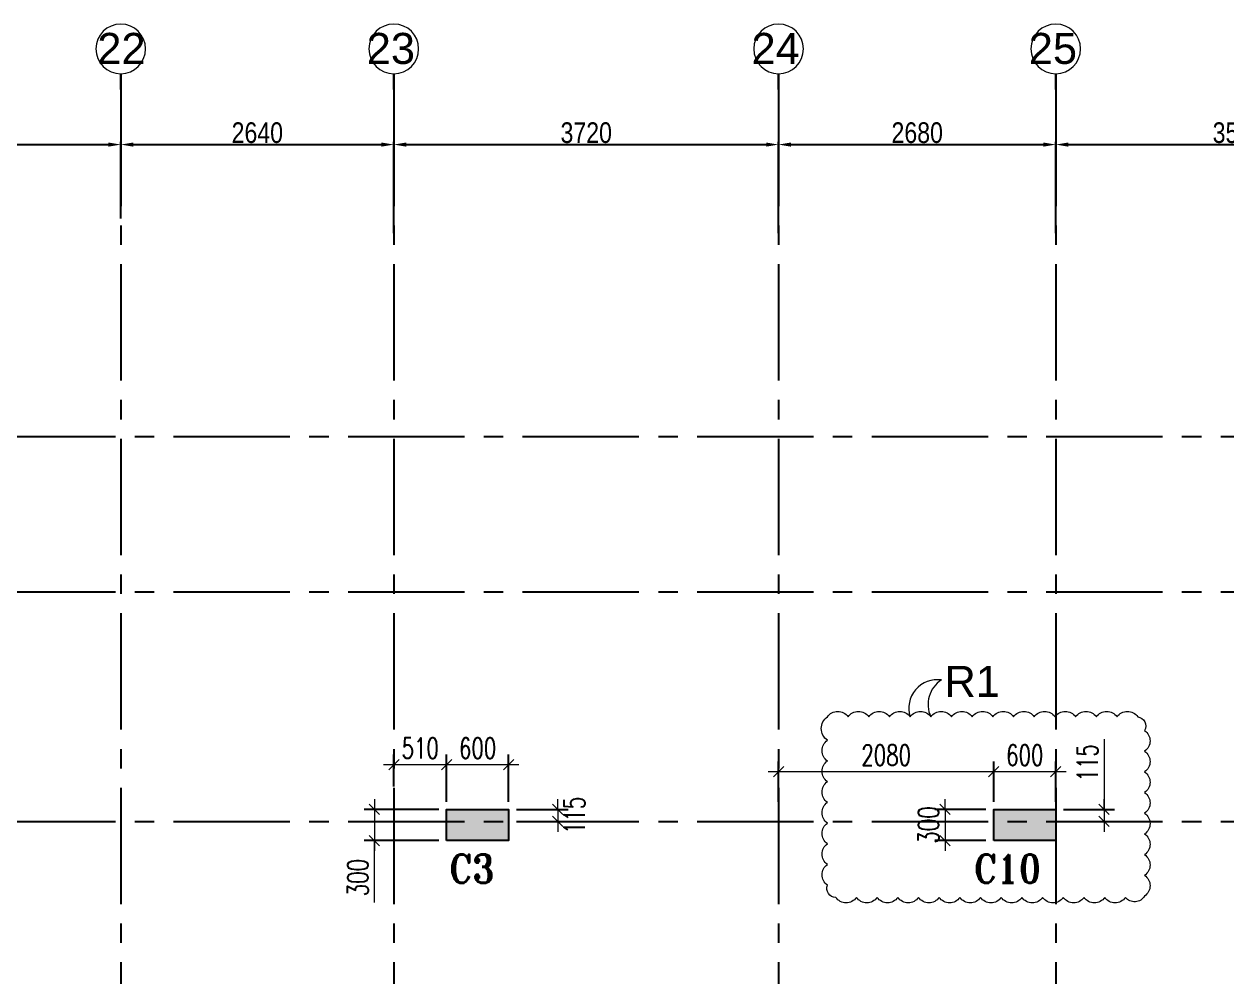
# Model space of a CAD drawing. Header units: millimetres. Extents: x 1363246 to 1691641, y -112430 to 78417.
# Drawn here: x 1402936 to 1414566, y -7813 to 1401 of the extents above; entities that cross this region are included whole.
import ezdxf
from ezdxf.enums import TextEntityAlignment as Align

# ---------------------------------------------------------------- set-up
doc = ezdxf.new("R2010")
doc.units = ezdxf.units.MM
doc.header["$LTSCALE"] = 500
doc.header["$MEASUREMENT"] = 0
doc.header["$PDMODE"] = 34
for name, pattern in [('CONTINOUS', [0]), ('DASHDOT', [1, 0.5, -0.25, 0, -0.25]), ('Site$0$CENTER2', [1.125, 0.75, -0.125, 0.125, -0.125])]:
    doc.linetypes.add(name, pattern=pattern)
doc.layers.get('Defpoints').update_dxf_attribs({"lineweight": 0})
for name, color, linetype, lineweight in [('ARWO', 1, 'Continuous', 18), ('COL. NO.', 1, 'DASHDOT', 15), ('CUT OUT', 1, 'Continuous', 13), ('dim-M', 1, 'Continuous', 15), ('GRID NO.', 7, 'Continuous', 20), ('S - SUNK', 251, 'Continuous', 0), ('TEXT2MM', 3, 'Continuous', 18), ('TOWER COL HATCH', 253, 'Continuous', 20)]:
    doc.layers.add(name, color=color, linetype=linetype, lineweight=lineweight)
for name, color, linetype in [('GLASS', 5, 'Continuous'), ('GRID', 7, 'Continuous'), ('GRID DIM', 7, 'Continuous'), ('TOWER AREA COLUMN.', 6, 'Continuous')]:
    doc.layers.add(name, color=color, linetype=linetype)
doc.styles.add('2MM', font='romans.shx', dxfattribs={"width": 0.7})
doc.styles.add('3mm', font='arial.ttf')
doc.styles.add('D50', font='arial.ttf', dxfattribs={"width": 0.8})
doc.styles.add('ROMANT', font='romant__.ttf', dxfattribs={"width": 0.9, "height": 600})
doc.dimstyles.new('INNER DIM', dxfattribs={"dimtxt": 200, "dimasz": 120, "dimexe": 25, "dimexo": 25, "dimgap": 12, "dimtad": 1, "dimdec": 0, "dimrnd": 5, "dimzin": 0, "dimdsep": 46, "dimtxsty": 'D50', "dimcen": 0.09, "dimdle": 25, "dimclrt": 6, "dimadec": 0, "dimazin": 0, "dimtfac": 1, "dimtdec": 0, "dimtofl": 0, "dimtmove": 1, "dimatfit": 3, "dimfxl": 0, "dimtolj": 1, "dimtzin": 0, "dimarcsym": 0})
doc.dimstyles.new('RAJESH', dxfattribs={"dimtxt": 200, "dimasz": 180, "dimexe": 100, "dimexo": 250, "dimgap": 50, "dimtad": 2, "dimdec": 0, "dimzin": 1, "dimdsep": 46, "dimtxsty": '2MM', "dimblk": 'OBLIQUE', "dimcen": 0, "dimdle": 100, "dimclrd": 1, "dimclre": 1, "dimclrt": 3, "dimadec": 0, "dimazin": 0, "dimtfac": 1, "dimtdec": 0, "dimtix": 1, "dimtmove": 2, "dimatfit": 3, "dimfxl": 0, "dimtolj": 1, "dimlwd": -1, "dimarcsym": 0})

# ---------------------------------------------------------------- blocks, each defined once
blk = doc.blocks.new('GRID MARK')
at = {"layer": 'GRID NO.', "const_width": 50}
blk.add_lwpolyline([(0, -541), (0, -891)], dxfattribs=at)
at = {"layer": 'GRID NO.'}
blk.add_circle((0, 0), 541, dxfattribs=at)
at = {"layer": 'GRID NO.', "style": 'D50', "width": 0.8}
blk.add_attdef('Y1', text='', height=500, dxfattribs=at).set_placement((-33, -267), align=Align.CENTER)
blk = doc.blocks.new('*D27')
at = {"layer": 'Defpoints', "color": 0, "linetype": 'Continuous', "transparency": 16777216}
for p in [(1403871, 258393), (1401231, 257652), (1403871, 257652)]:
    blk.add_point(p, dxfattribs=at)
at = {"layer": 'GRID DIM', "color": 0, "linetype": 'Continuous', "lineweight": -2, "transparency": 16777216}
for p, q in [((1401231, 257677), (1401231, 258418)), ((1403871, 257677), (1403871, 258418))]:
    blk.add_line(p, q, dxfattribs=at)
at = {"layer": 'GRID DIM', "linetype": 'Continuous', "lineweight": -2, "transparency": 16777216}
blk.add_line((1401351, 258393), (1403751, 258393), dxfattribs=at)
at = {"layer": 'GRID DIM', "linetype": 'Continuous', "transparency": 16777216}
for points in [[(1401351, 258413), (1401351, 258373), (1401231, 258393)], [(1403751, 258413), (1403751, 258373), (1403871, 258393)]]:
    blk.add_solid(points, dxfattribs=at)
at = {"layer": 'GRID DIM', "linetype": 'Continuous', "transparency": 16777216, "insert": (1402551, 258507), "char_height": 200, "attachment_point": 5, "style": 'D50'}
blk.add_mtext('\\A1;2640', dxfattribs=at)
blk = doc.blocks.new('*D28')
at = {"layer": 'Defpoints', "color": 0, "linetype": 'Continuous', "transparency": 16777216}
for p in [(1406511, 258393), (1403871, 257652), (1406511, 257510)]:
    blk.add_point(p, dxfattribs=at)
at = {"layer": 'GRID DIM', "color": 0, "linetype": 'Continuous', "lineweight": -2, "transparency": 16777216}
for p, q in [((1403871, 257677), (1403871, 258418)), ((1406511, 257535), (1406511, 258418))]:
    blk.add_line(p, q, dxfattribs=at)
at = {"layer": 'GRID DIM', "linetype": 'Continuous', "lineweight": -2, "transparency": 16777216}
blk.add_line((1403991, 258393), (1406391, 258393), dxfattribs=at)
at = {"layer": 'GRID DIM', "linetype": 'Continuous', "transparency": 16777216}
for points in [[(1403991, 258413), (1403991, 258373), (1403871, 258393)], [(1406391, 258413), (1406391, 258373), (1406511, 258393)]]:
    blk.add_solid(points, dxfattribs=at)
at = {"layer": 'GRID DIM', "linetype": 'Continuous', "transparency": 16777216, "insert": (1405191, 258507), "char_height": 200, "attachment_point": 5, "style": 'D50'}
blk.add_mtext('\\A1;2640', dxfattribs=at)
blk = doc.blocks.new('*D29')
at = {"layer": 'Defpoints', "color": 0, "linetype": 'Continuous', "transparency": 16777216}
for p in [(1410231, 258393), (1406511, 257510), (1410231, 257510)]:
    blk.add_point(p, dxfattribs=at)
at = {"layer": 'GRID DIM', "color": 0, "linetype": 'Continuous', "lineweight": -2, "transparency": 16777216}
for p, q in [((1406511, 257535), (1406511, 258418)), ((1410231, 257535), (1410231, 258418))]:
    blk.add_line(p, q, dxfattribs=at)
at = {"layer": 'GRID DIM', "linetype": 'Continuous', "lineweight": -2, "transparency": 16777216}
blk.add_line((1406631, 258393), (1410111, 258393), dxfattribs=at)
at = {"layer": 'GRID DIM', "linetype": 'Continuous', "transparency": 16777216}
for points in [[(1406631, 258413), (1406631, 258373), (1406511, 258393)], [(1410111, 258413), (1410111, 258373), (1410231, 258393)]]:
    blk.add_solid(points, dxfattribs=at)
at = {"layer": 'GRID DIM', "linetype": 'Continuous', "transparency": 16777216, "insert": (1408371, 258507), "char_height": 200, "attachment_point": 5, "style": 'D50'}
blk.add_mtext('\\A1;3720', dxfattribs=at)
blk = doc.blocks.new('*D30')
at = {"layer": 'Defpoints', "color": 0, "linetype": 'Continuous', "transparency": 16777216}
for p in [(1412911, 258393), (1410231, 257510), (1412911, 257510)]:
    blk.add_point(p, dxfattribs=at)
at = {"layer": 'GRID DIM', "color": 0, "linetype": 'Continuous', "lineweight": -2, "transparency": 16777216}
for p, q in [((1410231, 257535), (1410231, 258418)), ((1412911, 257535), (1412911, 258418))]:
    blk.add_line(p, q, dxfattribs=at)
at = {"layer": 'GRID DIM', "linetype": 'Continuous', "lineweight": -2, "transparency": 16777216}
blk.add_line((1410351, 258393), (1412791, 258393), dxfattribs=at)
at = {"layer": 'GRID DIM', "linetype": 'Continuous', "transparency": 16777216}
for points in [[(1410351, 258413), (1410351, 258373), (1410231, 258393)], [(1412791, 258413), (1412791, 258373), (1412911, 258393)]]:
    blk.add_solid(points, dxfattribs=at)
at = {"layer": 'GRID DIM', "linetype": 'Continuous', "transparency": 16777216, "insert": (1411571, 258507), "char_height": 200, "attachment_point": 5, "style": 'D50'}
blk.add_mtext('\\A1;2680', dxfattribs=at)
blk = doc.blocks.new('*D31')
at = {"layer": 'Defpoints', "color": 0, "linetype": 'Continuous', "transparency": 16777216}
for p in [(1416441, 258393), (1412911, 257510), (1416441, 257510)]:
    blk.add_point(p, dxfattribs=at)
at = {"layer": 'GRID DIM', "color": 0, "linetype": 'Continuous', "lineweight": -2, "transparency": 16777216}
for p, q in [((1412911, 257535), (1412911, 258418)), ((1416441, 257535), (1416441, 258418))]:
    blk.add_line(p, q, dxfattribs=at)
at = {"layer": 'GRID DIM', "linetype": 'Continuous', "lineweight": -2, "transparency": 16777216}
blk.add_line((1413031, 258393), (1416321, 258393), dxfattribs=at)
at = {"layer": 'GRID DIM', "linetype": 'Continuous', "transparency": 16777216}
for points in [[(1413031, 258413), (1413031, 258373), (1412911, 258393)], [(1416321, 258413), (1416321, 258373), (1416441, 258393)]]:
    blk.add_solid(points, dxfattribs=at)
at = {"layer": 'GRID DIM', "linetype": 'Continuous', "transparency": 16777216, "insert": (1414676, 258507), "char_height": 200, "attachment_point": 5, "style": 'D50'}
blk.add_mtext('\\A1;3530', dxfattribs=at)
blk = doc.blocks.new('3tgra')
at = {"layer": 'TOWER COL HATCH'}
h = blk.add_hatch(color=253, dxfattribs=at)
h.dxf.hatch_style = 1
h.paths.add_polyline_path([(1395431, 91122), (1395431, 91422), (1394831, 91422), (1394831, 91122)])
h = blk.add_hatch(color=253, dxfattribs=at)
h.dxf.hatch_style = 1
h.paths.add_polyline_path([(1400721, 91122), (1400721, 91422), (1400121, 91422), (1400121, 91122)])
at = {"layer": 'TOWER AREA COLUMN.', "color": 4}
for points in [[(1395431, 91122), (1395431, 91422), (1394831, 91422), (1394831, 91122)], [(1400721, 91122), (1400721, 91422), (1400121, 91422), (1400121, 91122)]]:
    blk.add_lwpolyline(points, close=True, dxfattribs=at)
blk = doc.blocks.new('_Oblique')
at = {"color": 0, "linetype": 'ByBlock', "lineweight": -2}
blk.add_line((-0.5, -0.5), (0.5, 0.5), dxfattribs=at)
blk = doc.blocks.new('*D610')
at = {"layer": 'Defpoints', "color": 0, "ltscale": 100, "transparency": 16777216}
for p in [(1412311, -5829), (1412311, -6194), (1412911, -6194)]:
    blk.add_point(p, dxfattribs=at)
at = {"layer": 'dim-M', "color": 1, "lineweight": -2, "ltscale": 100, "transparency": 16777216}
for p, q in [((1412311, -6119), (1412311, -5729)), ((1412911, -6119), (1412911, -5729))]:
    blk.add_line(p, q, dxfattribs=at)
at = {"layer": 'dim-M', "color": 1, "ltscale": 100, "transparency": 16777216}
blk.add_line((1413011, -5829), (1412211, -5829), dxfattribs=at)
at = {"layer": 'dim-M', "color": 1, "ltscale": 100, "transparency": 16777216, "xscale": 100, "yscale": 100, "zscale": 100, "rotation": 180}
blk.add_blockref('_Oblique', (1412311, -5829), dxfattribs=at)
at = {"layer": 'dim-M', "color": 1, "ltscale": 100, "transparency": 16777216, "xscale": 100, "yscale": 100, "zscale": 100}
blk.add_blockref('_Oblique', (1412911, -5829), dxfattribs=at)
at = {"layer": 'dim-M', "color": 3, "ltscale": 100, "transparency": 16777216, "insert": (1412611, -5669), "char_height": 200, "attachment_point": 5, "style": '2MM'}
blk.add_mtext('\\A1;600', dxfattribs=at)
blk = doc.blocks.new('*D611')
at = {"layer": 'Defpoints', "color": 0, "ltscale": 100, "transparency": 16777216}
for p in [(1412311, -6194), (1411840, -6494), (1412311, -6494)]:
    blk.add_point(p, dxfattribs=at)
at = {"layer": 'dim-M', "color": 1, "ltscale": 100, "transparency": 16777216}
for p, q in [((1411840, -6194), (1411840, -6094)), ((1411840, -6194), (1411840, -6494)), ((1411840, -6494), (1411840, -6594))]:
    blk.add_line(p, q, dxfattribs=at)
at = {"layer": 'dim-M', "color": 1, "lineweight": -2, "ltscale": 100, "transparency": 16777216}
for p, q in [((1412236, -6194), (1411740, -6194)), ((1412236, -6494), (1411740, -6494))]:
    blk.add_line(p, q, dxfattribs=at)
at = {"layer": 'dim-M', "color": 1, "ltscale": 100, "transparency": 16777216, "xscale": 100, "yscale": 100, "zscale": 100}
for p, rotation in [((1411840, -6194), 270), ((1411840, -6494), 90)]:
    blk.add_blockref('_Oblique', p, dxfattribs=dict(at, rotation=rotation))
at = {"layer": 'dim-M', "color": 3, "ltscale": 100, "transparency": 16777216, "insert": (1411680, -6344), "char_height": 200, "attachment_point": 5, "rotation": 90, "style": '2MM'}
blk.add_mtext('\\A1;300', dxfattribs=at)
blk = doc.blocks.new('*D612')
at = {"layer": 'Defpoints', "color": 0, "ltscale": 100, "transparency": 16777216}
for p in [(1412911, -6194), (1412911, -6309), (1413377, -6309)]:
    blk.add_point(p, dxfattribs=at)
at = {"layer": 'dim-M', "color": 1, "ltscale": 100, "transparency": 16777216}
for p, q in [((1413377, -5513), (1413377, -6194)), ((1413377, -6194), (1413377, -6094)), ((1413377, -6194), (1413377, -6309)), ((1413377, -6194), (1413377, -6309)), ((1413377, -6309), (1413377, -6409))]:
    blk.add_line(p, q, dxfattribs=at)
at = {"layer": 'dim-M', "color": 1, "lineweight": -2, "ltscale": 100, "transparency": 16777216}
for p, q in [((1412986, -6194), (1413477, -6194)), ((1412986, -6309), (1413477, -6309))]:
    blk.add_line(p, q, dxfattribs=at)
at = {"layer": 'dim-M', "color": 1, "ltscale": 100, "transparency": 16777216, "xscale": 100, "yscale": 100, "zscale": 100}
for p, rotation in [((1413377, -6194), 270), ((1413377, -6309), 90)]:
    blk.add_blockref('_Oblique', p, dxfattribs=dict(at, rotation=rotation))
at = {"layer": 'dim-M', "color": 3, "ltscale": 100, "transparency": 16777216, "insert": (1413217, -5743), "char_height": 200, "attachment_point": 5, "rotation": 90, "style": '2MM'}
blk.add_mtext('\\A1;115', dxfattribs=at)
blk = doc.blocks.new('*D613')
at = {"layer": 'Defpoints', "color": 0, "ltscale": 100, "transparency": 16777216}
for p in [(1410231, -5829), (1410231, -6194), (1412311, -6194)]:
    blk.add_point(p, dxfattribs=at)
at = {"layer": 'dim-M', "color": 1, "lineweight": -2, "ltscale": 100, "transparency": 16777216}
for p, q in [((1410231, -6119), (1410231, -5729)), ((1412311, -6119), (1412311, -5729))]:
    blk.add_line(p, q, dxfattribs=at)
at = {"layer": 'dim-M', "color": 1, "ltscale": 100, "transparency": 16777216}
blk.add_line((1412411, -5829), (1410131, -5829), dxfattribs=at)
at = {"layer": 'dim-M', "color": 1, "ltscale": 100, "transparency": 16777216, "xscale": 100, "yscale": 100, "zscale": 100, "rotation": 180}
blk.add_blockref('_Oblique', (1410231, -5829), dxfattribs=at)
at = {"layer": 'dim-M', "color": 1, "ltscale": 100, "transparency": 16777216, "xscale": 100, "yscale": 100, "zscale": 100}
blk.add_blockref('_Oblique', (1412311, -5829), dxfattribs=at)
at = {"layer": 'dim-M', "color": 3, "ltscale": 100, "transparency": 16777216, "insert": (1411271, -5669), "char_height": 200, "attachment_point": 5, "style": '2MM'}
blk.add_mtext('\\A1;2080', dxfattribs=at)
blk = doc.blocks.new('*D614')
at = {"layer": 'Defpoints', "color": 0, "ltscale": 100, "transparency": 16777216}
for p in [(1407021, -5761), (1407021, -6194), (1407621, -6194)]:
    blk.add_point(p, dxfattribs=at)
at = {"layer": 'dim-M', "color": 1, "lineweight": -2, "ltscale": 100, "transparency": 16777216}
for p, q in [((1407021, -6119), (1407021, -5661)), ((1407621, -6119), (1407621, -5661))]:
    blk.add_line(p, q, dxfattribs=at)
at = {"layer": 'dim-M', "color": 1, "ltscale": 100, "transparency": 16777216}
blk.add_line((1407721, -5761), (1406921, -5761), dxfattribs=at)
at = {"layer": 'dim-M', "color": 1, "ltscale": 100, "transparency": 16777216, "xscale": 100, "yscale": 100, "zscale": 100, "rotation": 180}
blk.add_blockref('_Oblique', (1407021, -5761), dxfattribs=at)
at = {"layer": 'dim-M', "color": 1, "ltscale": 100, "transparency": 16777216, "xscale": 100, "yscale": 100, "zscale": 100}
blk.add_blockref('_Oblique', (1407621, -5761), dxfattribs=at)
at = {"layer": 'dim-M', "color": 3, "ltscale": 100, "transparency": 16777216, "insert": (1407321, -5601), "char_height": 200, "attachment_point": 5, "style": '2MM'}
blk.add_mtext('\\A1;600', dxfattribs=at)
blk = doc.blocks.new('*D615')
at = {"layer": 'Defpoints', "color": 0, "ltscale": 100, "transparency": 16777216}
for p in [(1407021, -6194), (1406323, -6494), (1407021, -6494)]:
    blk.add_point(p, dxfattribs=at)
at = {"layer": 'dim-M', "color": 1, "ltscale": 100, "transparency": 16777216}
for p, q in [((1406323, -6094), (1406323, -6594)), ((1406323, -7093), (1406323, -6494))]:
    blk.add_line(p, q, dxfattribs=at)
at = {"layer": 'dim-M', "color": 1, "lineweight": -2, "ltscale": 100, "transparency": 16777216}
for p, q in [((1406946, -6194), (1406223, -6194)), ((1406946, -6494), (1406223, -6494))]:
    blk.add_line(p, q, dxfattribs=at)
at = {"layer": 'dim-M', "color": 1, "ltscale": 100, "transparency": 16777216, "xscale": 100, "yscale": 100, "zscale": 100}
for p, rotation in [((1406323, -6194), 90), ((1406323, -6494), 270)]:
    blk.add_blockref('_Oblique', p, dxfattribs=dict(at, rotation=rotation))
at = {"layer": 'dim-M', "color": 3, "ltscale": 100, "transparency": 16777216, "insert": (1406163, -6853), "char_height": 200, "attachment_point": 5, "rotation": 90, "style": '2MM'}
blk.add_mtext('\\A1;300', dxfattribs=at)
blk = doc.blocks.new('*D616')
at = {"layer": 'Defpoints', "color": 0, "ltscale": 100, "transparency": 16777216}
for p in [(1407621, -6194), (1407621, -6309), (1408096, -6309)]:
    blk.add_point(p, dxfattribs=at)
at = {"layer": 'dim-M', "color": 1, "ltscale": 100, "transparency": 16777216}
for p, q in [((1408096, -6194), (1408096, -6094)), ((1408096, -6194), (1408096, -6309)), ((1408096, -6309), (1408096, -6409))]:
    blk.add_line(p, q, dxfattribs=at)
at = {"layer": 'dim-M', "color": 1, "lineweight": -2, "ltscale": 100, "transparency": 16777216}
for p, q in [((1407696, -6194), (1408196, -6194)), ((1407696, -6309), (1408196, -6309))]:
    blk.add_line(p, q, dxfattribs=at)
at = {"layer": 'dim-M', "color": 1, "ltscale": 100, "transparency": 16777216, "xscale": 100, "yscale": 100, "zscale": 100}
for p, rotation in [((1408096, -6194), 270), ((1408096, -6309), 90)]:
    blk.add_blockref('_Oblique', p, dxfattribs=dict(at, rotation=rotation))
at = {"layer": 'dim-M', "color": 3, "ltscale": 100, "transparency": 16777216, "insert": (1408256, -6251), "char_height": 200, "attachment_point": 5, "rotation": 90, "style": '2MM'}
blk.add_mtext('\\A1;115', dxfattribs=at)
blk = doc.blocks.new('*D617')
at = {"layer": 'Defpoints', "color": 0, "ltscale": 100, "transparency": 16777216}
for p in [(1406511, -5761), (1406511, -6048), (1407021, -6194)]:
    blk.add_point(p, dxfattribs=at)
at = {"layer": 'dim-M', "color": 1, "lineweight": -2, "ltscale": 100, "transparency": 16777216}
for p, q in [((1406511, -5973), (1406511, -5661)), ((1407021, -6119), (1407021, -5661))]:
    blk.add_line(p, q, dxfattribs=at)
at = {"layer": 'dim-M', "color": 1, "ltscale": 100, "transparency": 16777216}
blk.add_line((1407121, -5761), (1406411, -5761), dxfattribs=at)
at = {"layer": 'dim-M', "color": 1, "ltscale": 100, "transparency": 16777216, "xscale": 100, "yscale": 100, "zscale": 100, "rotation": 180}
blk.add_blockref('_Oblique', (1406511, -5761), dxfattribs=at)
at = {"layer": 'dim-M', "color": 1, "ltscale": 100, "transparency": 16777216, "xscale": 100, "yscale": 100, "zscale": 100}
blk.add_blockref('_Oblique', (1407021, -5761), dxfattribs=at)
at = {"layer": 'dim-M', "color": 3, "ltscale": 100, "transparency": 16777216, "insert": (1406766, -5601), "char_height": 200, "attachment_point": 5, "style": '2MM'}
blk.add_mtext('\\A1;510', dxfattribs=at)
blk = doc.blocks.new('EEE')
at = {"layer": 'GRID', "color": 16, "linetype": 'Site$0$CENTER2', "ltscale": 3}
for points in [[(1403870.6, 258923.2), (1403870.6, 223711.9)], [(1406510.6, 258923.2), (1406510.6, 223711.9)], [(1410230.6, 258923.2), (1410230.6, 223711.9)], [(1412910.6, 258923.2), (1412910.6, 223711.9)], [(1363880.9, 255568.6), (1442964.5, 255568.6)], [(1363880.9, 254068.6), (1442964.5, 254068.6)], [(1363880.9, 251848.8), (1442964.5, 251848.8)]]:
    blk.add_lwpolyline(points, dxfattribs=at)
at = {"layer": 'GRID NO.'}
ref = blk.add_blockref('GRID MARK', (1403870.6, 259318.5), dxfattribs=dict(at, xscale=-0.4435200000032785, yscale=0.4435200000032785, zscale=0.4435200000032785))
ref.add_attrib('Y1', '22', dxfattribs={"height": 300, "style": 'D50'}).set_placement((1403877.4, 259172.9), align=Align.CENTER)
ref = blk.add_blockref('GRID MARK', (1406510.6, 259318.5), dxfattribs=dict(at, xscale=-0.4435200000032785, yscale=0.4435200000032785, zscale=0.4435200000032785))
ref.add_attrib('Y1', '23', dxfattribs={"height": 300, "style": 'D50'}).set_placement((1406482.4, 259172.9), align=Align.CENTER)
ref = blk.add_blockref('GRID MARK', (1410230.6, 259318.5), dxfattribs=dict(at, xscale=-0.4435200000032785, yscale=0.4435200000032785, zscale=0.4435200000032785))
ref.add_attrib('Y1', '24', dxfattribs={"height": 300, "style": 'D50'}).set_placement((1410202.4, 259172.9), align=Align.CENTER)
ref = blk.add_blockref('GRID MARK', (1412910.6, 259318.5), dxfattribs=dict(at, xscale=-0.4435200000032785, yscale=0.4435200000032785, zscale=0.4435200000032785))
ref.add_attrib('Y1', '25', dxfattribs={"height": 300, "style": 'D50'}).set_placement((1412883, 259172.9), align=Align.CENTER)
at = {"layer": 'GRID DIM', "color": 0, "linetype": 'Continuous'}
for base, p1, p2, picture, middle in [((1403870.6, 258393.3), (1401230.6, 257651.5), (1403870.6, 257651.5), '*D27', (1402550.6, 258507.4)), ((1406510.6, 258393.3), (1403870.6, 257651.5), (1406510.6, 257509.7), '*D28', (1405190.6, 258507.4)), ((1410230.6, 258393.3), (1406510.6, 257509.7), (1410230.6, 257509.7), '*D29', (1408370.6, 258507.5)), ((1412910.6, 258393.3), (1410230.6, 257509.7), (1412910.6, 257509.7), '*D30', (1411570.6, 258507.4)), ((1416440.6, 258393.3), (1412910.6, 257509.7), (1416440.6, 257509.7), '*D31', (1414675.6, 258507.5))]:
    dim = blk.add_linear_dim(base=base, p1=p1, p2=p2, dimstyle='INNER DIM', override={"dimclrd": 256, "dimclrt": 256}, dxfattribs=at)
    dim.commit()
    dim.dimension.update_dxf_attribs({"geometry": picture, "text_midpoint": middle})

msp = doc.modelspace()

# ---------------------------------------------------------------- linework, layer by layer
at = {"layer": 'ARWO', "color": 1}
msp.add_lwpolyline([(1410702.9, -5297.9, -0.5205671), (1410902.9, -5297.9, -0.5205671), (1411102.9, -5297.9, -0.5205671), (1411302.9, -5297.9, -0.5205671), (1411502.9, -5297.9, -0.5205671), (1411702.9, -5297.9, -0.5205671), (1411902.9, -5297.9, -0.5205671), (1412102.9, -5297.9, -0.5205671), (1412302.9, -5297.9, -0.5205671), (1412502.9, -5297.9, -0.5205671), (1412702.9, -5297.9, -0.5205671), (1412902.9, -5297.9, -0.5205671), (1413102.9, -5297.9, -0.5205671), (1413302.9, -5297.9, -0.5205671), (1413502.9, -5297.9, -0.5205671), (1413702.9, -5297.9, -0.5205671), (1413770.1, -5430.7, -0.5205671), (1413770.1, -5630.7, -0.5205671), (1413770.1, -5830.7, -0.5205671), (1413770.1, -6030.7, -0.5205671), (1413770.1, -6230.7, -0.5205671), (1413770.1, -6430.7, -0.5205671), (1413770.1, -6630.7, -0.5205671), (1413770.1, -6830.7, -0.5205671), (1413770.1, -7030.7, -0.5205671), (1413583.8, -7044.5, -0.5205671), (1413383.8, -7044.5, -0.5205671), (1413183.8, -7044.5, -0.5205671), (1412983.8, -7044.5, -0.5205671), (1412783.8, -7044.5, -0.5205671), (1412583.8, -7044.5, -0.5205671), (1412383.8, -7044.5, -0.5205671), (1412183.8, -7044.5, -0.5205671), (1411983.8, -7044.5, -0.5205671), (1411783.8, -7044.5, -0.5205671), (1411583.8, -7044.5, -0.5205671), (1411383.8, -7044.5, -0.5205671), (1411183.8, -7044.5, -0.5205671), (1410983.8, -7044.5, -0.5205671), (1410783.8, -7044.5, -0.5205671), (1410702.9, -6925.3, -0.5205671), (1410702.9, -6725.3, -0.5205671), (1410702.9, -6525.3, -0.5205671), (1410702.9, -6325.3, -0.5205671), (1410702.9, -6125.3, -0.5205671), (1410702.9, -5925.3, -0.5205671), (1410702.9, -5725.3, -0.5205671), (1410702.9, -5525.3, -0.5205671)], format="xyb", close=True, dxfattribs=at)
at = {"layer": 'S - SUNK', "color": 1, "ltscale": 10}
for centre, radius, start, end in [((1411765, -5213.9), 275.2, 81.3767, 197.76192), ((1411954.4, -5177.9), 278.7, 122.11253, 205.50871)]:
    msp.add_arc(centre, radius, start, end, dxfattribs=at)

# ---------------------------------------------------------------- block references
at = {"layer": 'CUT OUT', "color": 4, "xscale": -1}
msp.add_blockref('3tgra', (2807741.3, -97615.5), dxfattribs=at)
at = {"layer": 'GLASS', "color": 4}
msp.add_blockref('EEE', (0, -258157.5), dxfattribs=at)

# ---------------------------------------------------------------- texts
at = {"layer": 'COL. NO.', "color": 4, "linetype": 'CONTINOUS', "style": 'ROMANT', "width": 0.9}
for s, p in [('C3', (1407047.5, -6904.5, 0)), ('C10', (1412120.1, -6904.5, 0))]:
    msp.add_text(s, height=275, dxfattribs=at).set_placement(p)
at = {"layer": 'TEXT2MM', "color": 1, "linetype": 'Continuous', "style": '3mm'}
msp.add_text('R1', height=300, dxfattribs=at).set_placement((1411835, -5105, 0))

# ---------------------------------------------------------------- dimensions: what is measured, and where the dimension line sits
at = {"layer": 'dim-M', "ltscale": 100}
for base, p1, p2, angle, picture, middle in [((1406510.6, -5760.7), (1407020.6, -6193.8), (1406510.6, -6048.2), 180, '*D617', (1406765.6, -5600.7)), ((1407020.6, -5760.7), (1407620.6, -6193.8), (1407020.6, -6193.8), 180, '*D614', (1407320.6, -5600.7)), ((1410230.6, -5829.4), (1412310.6, -6193.8), (1410230.6, -6193.8), 180, '*D613', (1411270.6, -5669.4)), ((1412310.6, -5829.4), (1412910.6, -6193.8), (1412310.6, -6193.8), 180, '*D610', (1412610.6, -5669.4)), ((1408096.2, -6308.8), (1407620.6, -6193.8), (1407620.6, -6308.8), 90, '*D616', (1408256.2, -6251.3)), ((1411839.9, -6493.8), (1412310.6, -6193.8), (1412310.6, -6493.8), 90, '*D611', (1411679.9, -6343.8))]:
    dim = msp.add_linear_dim(base=base, p1=p1, p2=p2, angle=angle, dimstyle='RAJESH', override={"dimasz": 100, "dimexo": 75, "dimgap": 60, "dimtmove": 1}, dxfattribs=at)
    dim.commit()
    dim.dimension.update_dxf_attribs({"geometry": picture, "text_midpoint": middle})
for base, p1, p2, picture, middle in [((1413376.6, -6308.8), (1412910.6, -6193.8), (1412910.6, -6308.8), '*D612', (1413339.3, -5742.8)), ((1406323.2, -6493.8), (1407020.6, -6193.8), (1407020.6, -6493.8), '*D615', (1406163.2, -6852.6))]:
    dim = msp.add_linear_dim(base=base, p1=p1, p2=p2, angle=90, dimstyle='RAJESH', override={"dimasz": 100, "dimexo": 75, "dimgap": 60, "dimtmove": 1}, dxfattribs=at)
    dim.commit()
    dim.dimension.update_dxf_attribs({"geometry": picture, "text_midpoint": middle, "dimtype": 160})

doc.saveas('drawing.dxf')
